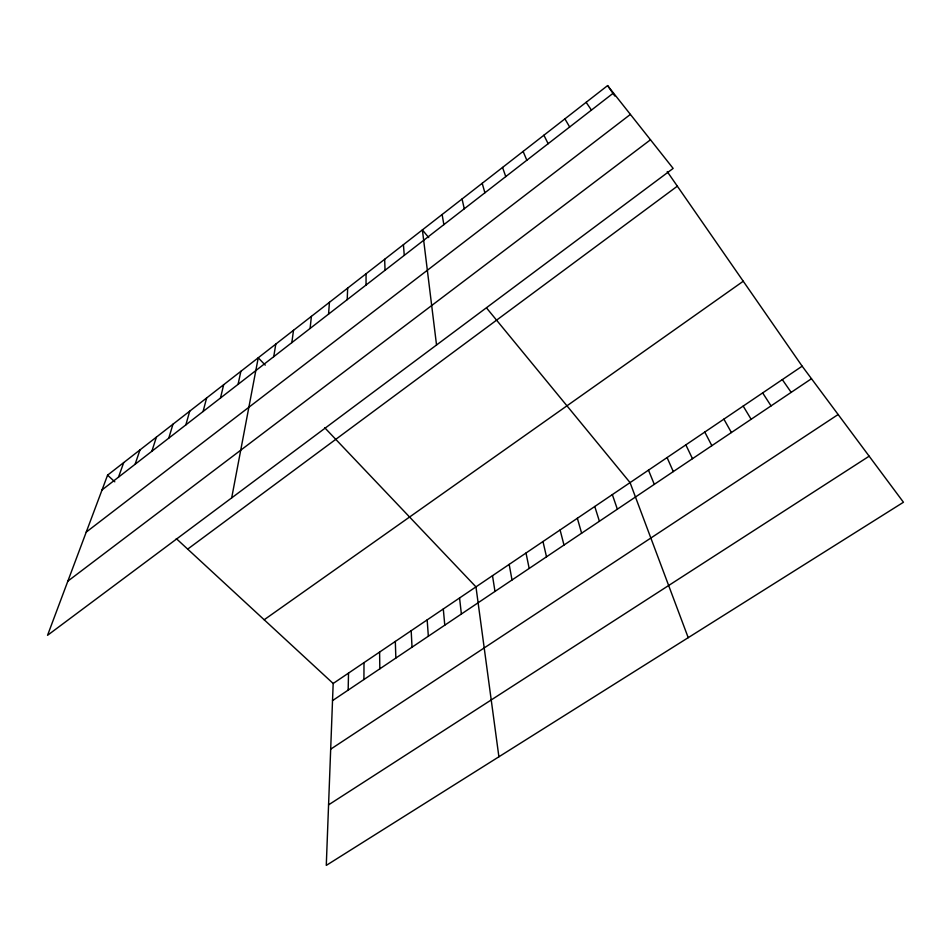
<?xml version="1.0" encoding="UTF-8"?>
<svg xmlns="http://www.w3.org/2000/svg" width="951" height="951" viewBox="0 0 951 951"><rect width="100%" height="100%" fill="white"/><g stroke="black" fill="none" stroke-linecap="round" stroke-linejoin="round"><path stroke-width="1.43" d="M366.04 285.038L366.064 273.769M363.924 679.525L363.995 662.633M348.161 690.117L348.518 673.094M176.292 538.599L333.171 683.484L326.276 865.398L903.45 502.247L802.157 366.183L667.233 171.608M347.21 299.648L347.662 288.117M328.57 314.115L329.426 302.311M310.109 328.44L311.381 316.386M291.838 342.622L293.502 330.306M273.745 356.673L275.79 344.107M231.687 497.872L258.244 357.778L265.246 365.136M238.071 384.359L240.876 371.306M220.501 397.993L223.663 384.715M203.086 411.51L206.617 398.005M185.849 424.883L189.724 411.165M168.767 438.138L172.987 424.194M151.851 451.273L156.404 437.115M135.09 464.278L139.987 449.906M118.495 477.164L123.713 462.59M107.582 475.155L47.55 635.304L673.142 168.41L607.594 85.602L107.582 475.155L114.809 481.824M102.042 489.931L613.454 93.008M86.232 532.096L630.394 114.417M67.854 581.144L650.484 139.785M187.68 549.119L677.338 186.182M264.176 619.767L743.254 281.246M333.171 683.484L802.157 366.183M332.517 700.625L811.488 378.712M330.686 749.174L838.14 414.517M328.57 804.855L869.155 456.195M324.755 427.76L475.964 586.874L498.895 756.794M428.699 237.572L422.387 229.892L436.533 344.999M486.71 308.16L630.061 482.609L688.215 637.669M782.316 379.604L791.173 392.359M607.594 85.602L614.81 96.015M586.137 102.316L591.439 110.09M762.654 392.906L771.059 405.887M743.183 406.077L751.135 419.272M564.906 118.863L569.673 126.994M723.889 419.129L731.402 432.539M704.786 432.063L711.847 445.674M543.901 135.22L548.145 143.708M685.849 444.878L692.483 458.691M667.079 457.562L673.296 471.589M523.109 151.411L526.83 160.244M648.487 470.151L654.3 484.356M502.544 167.435L505.766 176.601M612.337 494.603L617.354 509.189M594.767 506.491L599.403 521.255M482.193 183.293L484.903 192.78M577.352 518.271L581.62 533.214M560.091 529.957L563.991 545.066M542.973 541.535L546.504 556.81M462.055 198.985L464.278 208.792M526.01 553.018L529.184 568.448M509.177 564.395L512.007 579.991M442.12 214.522L443.867 224.638M492.499 575.688L494.984 591.439M459.559 597.965L461.378 614.025M443.297 608.973L444.783 625.176M403.426 244.669L404.258 255.367M427.165 619.886L428.342 636.231M411.177 630.703L412.033 647.191M384.656 259.29L385.048 270.274M395.319 641.438L395.854 658.056M379.592 652.077L379.829 668.838"/></g></svg>
